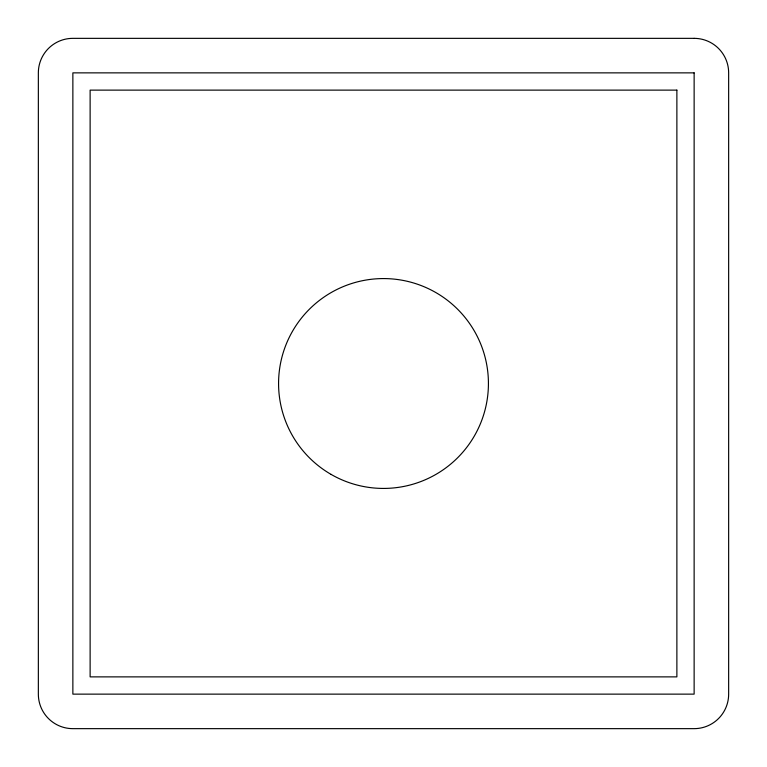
<?xml version="1.0" encoding="UTF-8"?>
<svg xmlns="http://www.w3.org/2000/svg" width="767" height="767" viewBox="0 0 767 767"><rect width="100%" height="100%" fill="white"/><g stroke="black" fill="none" stroke-linecap="round" stroke-linejoin="round"><path stroke-width="1.15" d="M694.135 38.35L72.865 38.35A34.515 34.515 0 0 0 38.35 72.865L38.35 694.135A34.515 34.515 0 0 0 72.865 728.65L694.135 728.65A34.515 34.515 0 0 0 728.65 694.135L728.65 72.865A34.515 34.515 0 0 0 694.135 38.35M694.135 72.865L72.865 72.865L72.865 694.135L694.135 694.135L694.135 72.865M676.877 90.123L90.123 90.123L90.123 676.877L676.877 676.877L676.877 90.123M331.037 474.37A104.926 104.926 0 0 0 488.426 383.5A104.926 104.926 0 0 0 331.037 292.63A104.926 104.926 0 0 0 331.037 474.37"/></g></svg>
